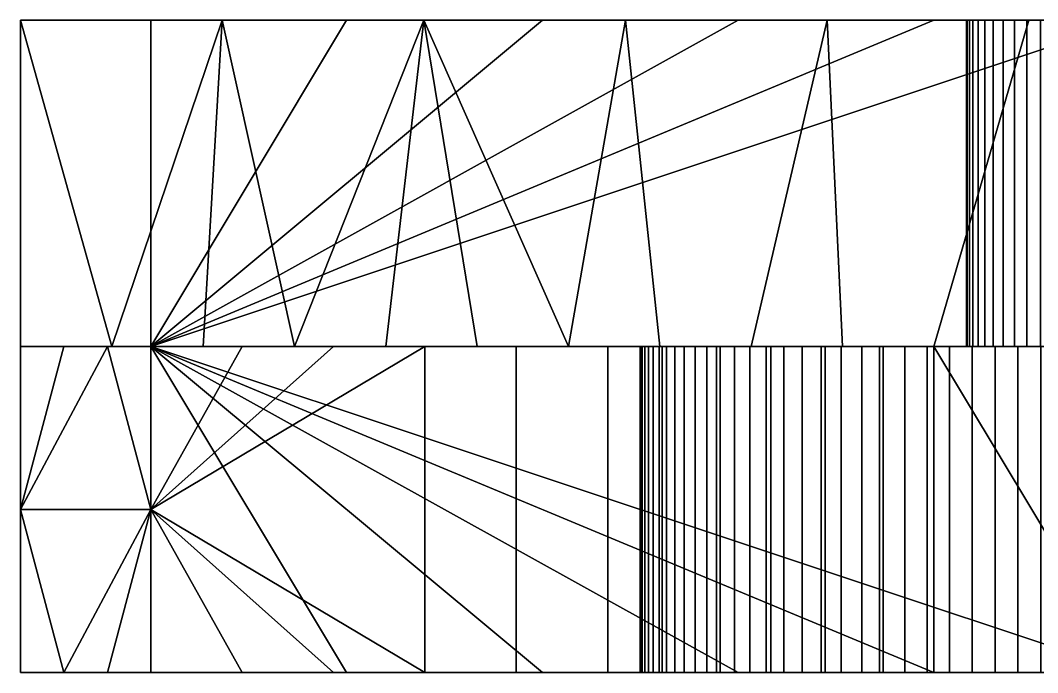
# Model space of a CAD drawing. Header units: millimetres. Extents: x -1242 to -1140, y -679 to -558.
# Drawn here: x -1174.39 to -1158.8, y -647.79 to -637.79 of the extents above; entities that cross this region are included whole.
import ezdxf

# ---------------------------------------------------------------- set-up
doc = ezdxf.new("R2010")
doc.units = ezdxf.units.MM
doc.header["$MEASUREMENT"] = 0
doc.layers.add('Print', color=40, linetype='Continuous', true_color=0xffbf00)

msp = doc.modelspace()

# ---------------------------------------------------------------- meshes
at = {"layer": 'Print'}
mesh = msp.add_polyface(dxfattribs=at)
corners = [(-1174.387, -647.789, 11), (-1174.387, -637.789, 11), (-1174.387, -642.789, 2), (-1174.387, -645.289, 33), (-1174.387, -642.789, 29.1), (-1174.387, -642.789, 27.8), (-1174.387, -642.789, 30.4), (-1174.387, -642.789, 33), (-1174.387, -642.789, 31.7), (-1174.387, -642.789, 26.5), (-1169.137, -642.789, 23.75), (-1167.387, -642.789, 23.75), (-1167.387, -642.789, 21.875), (-1169.137, -642.789, 21.875), (-1169.137, -642.789, 25.625), (-1167.387, -642.789, 25.625), (-1169.137, -642.789, 27.5), (-1167.387, -642.789, 27.5), (-1169.137, -642.789, 29.375), (-1167.387, -642.789, 29.375), (-1169.137, -642.789, 31.25), (-1167.387, -642.789, 31.25), (-1169.137, -642.789, 33.125), (-1167.387, -642.789, 33.125), (-1170.887, -642.789, 23.75), (-1170.887, -642.789, 21.875), (-1170.887, -642.789, 25.625), (-1170.887, -642.789, 27.5), (-1170.887, -642.789, 29.375), (-1170.887, -642.789, 31.25), (-1170.887, -642.789, 33.125), (-1172.637, -642.789, 23.75), (-1172.637, -642.789, 21.875), (-1172.637, -642.789, 25.625), (-1172.637, -642.789, 27.5), (-1172.637, -642.789, 29.375), (-1172.637, -642.789, 31.25), (-1172.637, -642.789, 33.125), (-1168.787, -642.789, 20), (-1170.187, -642.789, 20), (-1171.587, -642.789, 20), (-1172.987, -642.789, 20), (-1174.387, -642.789, 23.9), (-1174.387, -642.789, 25.2), (-1174.387, -642.789, 22.6), (-1174.387, -642.789, 21.3), (-1174.387, -642.789, 20), (-1174.387, -642.789, 26.5), (-1174.387, -642.789, 27.8), (-1172.387, -645.289, 35), (-1170.987, -642.789, 35), (-1172.387, -642.789, 35), (-1169.587, -642.789, 35), (-1168.187, -642.789, 35), (-1173.721, -642.789, 33.667), (-1174.387, -642.789, 33), (-1174.387, -645.289, 33), (-1173.054, -642.789, 34.333), (-1172.387, -645.289, 35), (-1172.387, -642.789, 35)]
mesh.append_faces([[corners[k] for k in face] for face in [(0, 1, 2, 2), (3, 4, 5, 5), (3, 6, 4, 4), (3, 7, 8, 8), (6, 3, 8, 8), (5, 9, 3, 3), (10, 11, 12, 13), (14, 15, 11, 10), (16, 17, 15, 14), (18, 19, 17, 16), (20, 21, 19, 18), (22, 23, 21, 20), (24, 10, 13, 25), (26, 14, 10, 24), (27, 16, 14, 26), (28, 18, 16, 27), (29, 20, 18, 28), (30, 22, 20, 29), (31, 24, 25, 32), (33, 26, 24, 31), (34, 27, 26, 33), (35, 28, 27, 34), (36, 29, 28, 35), (37, 30, 29, 36), (38, 39, 25, 13), (40, 25, 39, 39), (32, 25, 40, 41), (33, 31, 42, 43), (31, 32, 44, 42), (45, 41, 46, 46), (45, 44, 32, 32), (33, 43, 47, 47), (34, 33, 47, 48), (49, 50, 51, 51), (49, 52, 50, 50), (53, 52, 49, 49), (54, 55, 56, 56), (56, 57, 54, 54), (57, 58, 59, 59), (58, 57, 56, 56)]])
mesh = msp.add_polyface(dxfattribs=at)
corners = [(-1172.387, -642.789, 0), (-1169.387, -637.789, 0), (-1166.387, -637.789, 0), (-1172.387, -637.789, 0), (-1163.387, -637.789, 0), (-1170.137, -637.789, 2.5), (-1169.387, -637.789, 0), (-1172.387, -637.789, 0), (-1174.387, -637.789, 2), (-1170.137, -637.789, 5), (-1174.387, -637.789, 5), (-1170.137, -637.789, 7.5), (-1174.387, -637.789, 8), (-1174.387, -637.789, 11), (-1170.137, -637.789, 10), (-1170.137, -637.789, 12.5), (-1174.387, -637.789, 14), (-1174.387, -637.789, 17), (-1170.137, -637.789, 17.5), (-1170.137, -637.789, 15), (-1171.296, -637.789, 20), (-1168.205, -637.789, 20), (-1174.387, -637.789, 20), (-1174.387, -642.789, 2), (-1174.387, -637.789, 5), (-1174.387, -637.789, 2), (-1174.387, -637.789, 11), (-1174.387, -637.789, 8), (-1174.387, -642.789, 20), (-1174.387, -637.789, 17), (-1174.387, -637.789, 14), (-1174.387, -637.789, 20), (-1174.387, -647.789, 11), (-1174.387, -637.789, 2), (-1172.387, -637.789, 0), (-1172.387, -642.789, 0), (-1174.387, -642.789, 2), (-1172.637, -642.789, 21.875), (-1172.987, -642.789, 20), (-1174.387, -642.789, 21.3), (-1169.137, -642.789, 33.125), (-1170.887, -642.789, 33.125), (-1170.987, -642.789, 35), (-1169.587, -642.789, 35), (-1172.637, -642.789, 31.25), (-1172.637, -642.789, 29.375), (-1174.387, -642.789, 29.1), (-1174.387, -642.789, 30.4), (-1172.637, -642.789, 33.125), (-1172.387, -642.789, 35), (-1168.187, -642.789, 35), (-1174.387, -642.789, 31.7), (-1174.387, -642.789, 33), (-1173.054, -642.789, 34.333), (-1173.721, -642.789, 33.667), (-1174.387, -642.789, 27.8), (-1172.637, -642.789, 27.5), (-1174.387, -637.789, 20), (-1174.387, -642.789, 20), (-1172.987, -642.789, 20), (-1171.296, -637.789, 20), (-1171.587, -642.789, 20), (-1170.187, -642.789, 20), (-1168.205, -637.789, 20), (-1168.787, -642.789, 20)]
mesh.append_faces([[corners[k] for k in face] for face in [(0, 1, 2, 2), (0, 3, 1, 1), (2, 4, 0, 0), (5, 6, 7, 7), (8, 5, 7, 7), (9, 5, 8, 10), (11, 9, 10, 12), (12, 13, 14, 11), (15, 14, 13, 13), (16, 17, 18, 19), (16, 19, 15, 15), (13, 16, 15, 15), (17, 20, 18, 18), (20, 21, 18, 18), (22, 20, 17, 17), (23, 24, 25, 25), (23, 26, 27, 27), (27, 24, 23, 23), (28, 29, 30, 30), (29, 28, 31, 31), (30, 26, 28, 28), (32, 28, 26, 26), (33, 34, 35, 36), (37, 38, 39, 39), (40, 41, 42, 43), (44, 45, 46, 47), (41, 48, 49, 42), (40, 43, 50, 50), (48, 44, 51, 52), (47, 51, 44, 44), (49, 48, 53, 53), (54, 53, 48, 48), (48, 52, 54, 54), (55, 46, 45, 56), (57, 58, 59, 59), (60, 61, 62, 62), (60, 59, 61, 61), (63, 62, 64, 64), (60, 57, 59, 59), (60, 62, 63, 63)]])
mesh = msp.add_polyface(dxfattribs=at)
corners = [(-1172.387, -642.789, 0), (-1163.387, -637.789, 0), (-1160.387, -637.789, 0), (-1165.887, -637.789, 5), (-1165.887, -637.789, 2.5), (-1170.137, -637.789, 2.5), (-1170.137, -637.789, 5), (-1161.637, -637.789, 5), (-1161.637, -637.789, 2.5), (-1165.887, -637.789, 7.5), (-1170.137, -637.789, 7.5), (-1161.637, -637.789, 7.5), (-1165.887, -637.789, 10), (-1170.137, -637.789, 10), (-1161.637, -637.789, 10), (-1165.887, -637.789, 12.5), (-1170.137, -637.789, 12.5), (-1161.637, -637.789, 12.5), (-1165.887, -637.789, 15), (-1170.137, -637.789, 15), (-1161.637, -637.789, 15), (-1165.887, -637.789, 17.5), (-1170.137, -637.789, 17.5), (-1161.637, -637.789, 17.5), (-1166.387, -637.789, 0), (-1169.387, -637.789, 0), (-1163.387, -637.789, 0), (-1168.205, -637.789, 20), (-1165.114, -637.789, 20), (-1165.637, -642.789, 27.5), (-1163.887, -642.789, 27.5), (-1163.887, -642.789, 25.625), (-1165.637, -642.789, 25.625), (-1165.637, -642.789, 29.375), (-1163.887, -642.789, 29.375), (-1165.637, -642.789, 31.25), (-1163.887, -642.789, 31.25), (-1165.637, -642.789, 33.125), (-1167.387, -642.789, 23.75), (-1165.637, -642.789, 23.75), (-1165.637, -642.789, 21.875), (-1167.387, -642.789, 21.875), (-1167.387, -642.789, 25.625), (-1167.387, -642.789, 27.5), (-1167.387, -642.789, 29.375), (-1167.387, -642.789, 31.25), (-1167.387, -642.789, 33.125), (-1163.887, -642.789, 21.875), (-1163.187, -642.789, 20), (-1164.587, -642.789, 20), (-1165.987, -642.789, 20), (-1167.387, -642.789, 20), (-1168.787, -642.789, 20), (-1169.137, -642.789, 21.875), (-1166.787, -642.789, 35), (-1165.387, -642.789, 35), (-1163.721, -642.789, 33.333), (-1164.554, -642.789, 34.167), (-1168.187, -642.789, 35), (-1169.137, -642.789, 33.125), (-1168.205, -637.789, 20), (-1167.387, -642.789, 20), (-1165.987, -642.789, 20), (-1165.114, -637.789, 20), (-1164.587, -642.789, 20), (-1168.787, -642.789, 20)]
mesh.append_faces([[corners[k] for k in face] for face in [(0, 1, 2, 2), (3, 4, 5, 6), (7, 8, 4, 3), (9, 3, 6, 10), (11, 7, 3, 9), (12, 9, 10, 13), (14, 11, 9, 12), (15, 12, 13, 16), (17, 14, 12, 15), (18, 15, 16, 19), (20, 17, 15, 18), (21, 18, 19, 22), (23, 20, 18, 21), (24, 25, 5, 4), (4, 8, 26, 24), (21, 22, 27, 28), (29, 30, 31, 32), (33, 34, 30, 29), (35, 36, 34, 33), (36, 35, 37, 37), (38, 39, 40, 41), (42, 32, 39, 38), (43, 29, 32, 42), (44, 33, 29, 43), (45, 35, 33, 44), (46, 37, 35, 45), (47, 48, 49, 49), (50, 51, 41, 40), (49, 50, 40, 47), (51, 52, 53, 41), (37, 46, 54, 55), (37, 56, 36, 36), (57, 56, 37, 37), (37, 55, 57, 57), (54, 46, 58, 58), (59, 58, 46, 46), (60, 61, 62, 62), (63, 62, 64, 64), (60, 65, 61, 61), (63, 60, 62, 62)]])
mesh = msp.add_polyface(dxfattribs=at)
corners = [(-1172.387, -642.789, 0), (-1160.387, -637.789, 0), (-1157.387, -637.789, 0), (-1163.387, -637.789, 0), (-1161.637, -637.789, 2.5), (-1160.387, -637.789, 0), (-1159.79, -637.789, 9.312), (-1159.711, -637.789, 9.08), (-1161.637, -637.789, 10), (-1161.637, -637.789, 7.5), (-1159.608, -637.789, 8.852), (-1159.479, -637.789, 8.632), (-1159.845, -637.789, 9.545), (-1159.877, -637.789, 9.775), (-1158.535, -637.789, 7.779), (-1158.307, -637.789, 7.676), (-1159.328, -637.789, 8.424), (-1158.963, -637.789, 8.059), (-1158.755, -637.789, 7.908), (-1159.155, -637.789, 8.232), (-1159.887, -637.789, 10), (-1159.877, -637.789, 10.225), (-1159.79, -637.789, 10.688), (-1159.845, -637.789, 10.455), (-1161.637, -637.789, 12.5), (-1159.608, -637.789, 11.148), (-1159.711, -637.789, 10.92), (-1159.479, -637.789, 11.368), (-1159.328, -637.789, 11.576), (-1161.637, -637.789, 15), (-1158.307, -637.789, 12.324), (-1161.637, -637.789, 17.5), (-1165.887, -637.789, 17.5), (-1165.114, -637.789, 20), (-1162.023, -637.789, 20), (-1158.932, -637.789, 20), (-1160.387, -642.789, 22.5), (-1160.387, -642.789, 21.25), (-1162.137, -642.789, 21.875), (-1160.387, -642.789, 23.75), (-1162.137, -642.789, 23.75), (-1162.137, -642.789, 25.625), (-1160.387, -642.789, 25), (-1160.387, -642.789, 26.25), (-1160.387, -642.789, 27.5), (-1162.137, -642.789, 27.5), (-1162.137, -642.789, 29.375), (-1160.387, -642.789, 28.75), (-1161.221, -642.789, 30.833), (-1160.387, -642.789, 30), (-1163.887, -642.789, 31.25), (-1162.054, -642.789, 31.667), (-1163.721, -642.789, 33.333), (-1162.887, -642.789, 32.5), (-1162.023, -637.789, 20), (-1163.187, -642.789, 20), (-1161.787, -642.789, 20), (-1158.932, -637.789, 20), (-1160.387, -642.789, 20), (-1165.114, -637.789, 20), (-1164.587, -642.789, 20)]
mesh.append_faces([[corners[k] for k in face] for face in [(0, 1, 2, 2), (3, 4, 5, 5), (6, 7, 8, 8), (9, 7, 10, 10), (10, 11, 9, 9), (6, 8, 12, 12), (8, 13, 12, 12), (9, 8, 7, 7), (14, 15, 9, 9), (11, 16, 9, 9), (17, 18, 9, 9), (19, 17, 9, 9), (16, 19, 9, 9), (8, 20, 13, 13), (8, 21, 20, 20), (8, 22, 23, 23), (23, 21, 8, 8), (24, 25, 26, 26), (22, 8, 26, 26), (25, 24, 27, 27), (28, 27, 24, 24), (24, 29, 30, 30), (31, 32, 33, 34), (35, 31, 34, 34), (24, 26, 8, 8), (36, 37, 38, 38), (39, 36, 38, 40), (40, 41, 42, 39), (43, 42, 41, 41), (44, 43, 41, 45), (45, 46, 47, 44), (46, 48, 49, 49), (50, 51, 46, 46), (48, 46, 51, 51), (46, 49, 47, 47), (50, 52, 53, 53), (51, 50, 53, 53), (54, 55, 56, 56), (57, 54, 56, 58), (54, 59, 60, 55)]])
mesh = msp.add_polyface(dxfattribs=at)
corners = [(-1142.387, -642.789, 0), (-1172.387, -642.789, 0), (-1157.387, -637.789, 0), (-1160.601, -642.789, 8.929), (-1159.328, -642.789, 8.424), (-1159.479, -642.789, 8.632), (-1160.601, -642.789, 6.786), (-1159.155, -642.789, 8.232), (-1158.963, -642.789, 8.059), (-1158.755, -642.789, 7.908), (-1158.458, -642.789, 6.786), (-1158.535, -642.789, 7.779), (-1159.328, -642.789, 11.576), (-1159.155, -642.789, 11.768), (-1160.601, -642.789, 13.214), (-1158.458, -642.789, 13.214), (-1158.963, -642.789, 11.941), (-1158.755, -642.789, 12.092), (-1158.535, -642.789, 12.221), (-1158.307, -642.789, 12.324), (-1158.075, -642.789, 12.403), (-1157.842, -642.789, 12.458), (-1158.458, -642.789, 15.357), (-1159.451, -642.789, 17.21), (-1159.8, -642.789, 17.101), (-1159.101, -642.789, 17.302), (-1158.752, -642.789, 17.375), (-1160.601, -642.789, 15.357), (-1157.612, -642.789, 12.49), (-1157.387, -642.789, 12.5), (-1156.316, -642.789, 15.357), (-1157.387, -642.789, 17.5), (-1158.061, -642.789, 17.47), (-1158.405, -642.789, 17.431), (-1157.722, -642.789, 17.493), (-1156.316, -642.789, 13.214), (-1157.722, -642.789, 2.507), (-1157.387, -642.789, 2.5), (-1158.458, -642.789, 4.643), (-1156.316, -642.789, 4.643), (-1157.612, -637.789, 12.49), (-1157.387, -637.789, 12.5), (-1157.387, -642.789, 12.5), (-1157.612, -642.789, 12.49), (-1157.842, -637.789, 12.458), (-1157.842, -642.789, 12.458), (-1158.075, -642.789, 12.403), (-1158.075, -637.789, 12.403), (-1158.307, -637.789, 12.324), (-1158.307, -642.789, 12.324), (-1158.535, -642.789, 12.221), (-1158.535, -637.789, 12.221), (-1158.755, -637.789, 12.092), (-1158.755, -642.789, 12.092), (-1158.963, -642.789, 11.941), (-1158.963, -637.789, 11.941), (-1159.155, -637.789, 11.768), (-1159.155, -642.789, 11.768), (-1159.328, -642.789, 11.576), (-1159.328, -637.789, 11.576), (-1159.479, -637.789, 11.368), (-1159.479, -642.789, 11.368), (-1159.608, -642.789, 11.148), (-1159.608, -637.789, 11.148), (-1159.711, -637.789, 10.92), (-1159.711, -642.789, 10.92), (-1159.79, -642.789, 10.688), (-1159.79, -637.789, 10.688), (-1159.845, -637.789, 10.455), (-1159.845, -642.789, 10.455), (-1159.877, -642.789, 10.225), (-1159.877, -637.789, 10.225)]
mesh.append_faces([[corners[k] for k in face] for face in [(0, 1, 2, 2), (3, 4, 5, 5), (4, 6, 7, 7), (7, 6, 8, 8), (9, 10, 11, 11), (12, 13, 14, 14), (15, 16, 17, 17), (14, 16, 15, 15), (15, 18, 19, 19), (15, 20, 21, 21), (15, 19, 20, 20), (15, 17, 18, 18), (16, 14, 13, 13), (22, 23, 24, 24), (23, 22, 25, 25), (25, 22, 26, 26), (27, 22, 24, 24), (28, 29, 15, 15), (30, 31, 22, 22), (32, 33, 22, 22), (22, 34, 32, 32), (22, 31, 34, 34), (29, 35, 15, 15), (26, 22, 33, 33), (28, 15, 21, 21), (36, 37, 38, 38), (37, 39, 38, 38), (40, 41, 42, 43), (44, 45, 46, 47), (40, 43, 45, 44), (48, 49, 50, 51), (52, 53, 54, 55), (51, 50, 53, 52), (47, 46, 49, 48), (56, 57, 58, 59), (60, 61, 62, 63), (59, 58, 61, 60), (64, 65, 66, 67), (68, 69, 70, 71), (67, 66, 69, 68)]])
mesh = msp.add_polyface(dxfattribs=at)
corners = [(-1157.387, -637.789, 5), (-1157.387, -637.789, 2.5), (-1161.637, -637.789, 2.5), (-1161.637, -637.789, 5), (-1157.387, -637.789, 17.5), (-1157.387, -637.789, 15), (-1161.637, -637.789, 15), (-1161.637, -637.789, 17.5), (-1161.637, -637.789, 7.5), (-1157.387, -637.789, 7.5), (-1157.612, -637.789, 7.51), (-1157.387, -637.789, 0), (-1160.387, -637.789, 0), (-1157.842, -637.789, 7.542), (-1158.307, -637.789, 7.676), (-1158.075, -637.789, 7.597), (-1158.535, -637.789, 7.779), (-1158.755, -637.789, 7.908), (-1159.328, -637.789, 11.576), (-1161.637, -637.789, 12.5), (-1159.155, -637.789, 11.768), (-1158.963, -637.789, 11.941), (-1158.755, -637.789, 12.092), (-1158.535, -637.789, 12.221), (-1158.307, -637.789, 12.324), (-1158.075, -637.789, 12.403), (-1157.842, -637.789, 12.458), (-1157.612, -637.789, 12.49), (-1157.387, -637.789, 12.5), (-1158.932, -637.789, 20), (-1155.842, -637.789, 20), (-1159.608, -637.789, 11.148), (-1159.608, -642.789, 11.148), (-1159.711, -642.789, 10.92), (-1159.711, -637.789, 10.92), (-1158.963, -637.789, 11.941), (-1158.963, -642.789, 11.941), (-1159.155, -642.789, 11.768), (-1159.155, -637.789, 11.768), (-1159.887, -637.789, 10), (-1159.877, -637.789, 10.225), (-1159.877, -642.789, 10.225), (-1159.887, -642.789, 10), (-1159.877, -637.789, 9.775), (-1159.877, -642.789, 9.775), (-1159.845, -642.789, 9.545), (-1159.845, -637.789, 9.545), (-1159.711, -637.789, 9.08), (-1159.79, -637.789, 9.312), (-1159.79, -642.789, 9.312), (-1159.711, -642.789, 9.08), (-1159.608, -637.789, 8.852), (-1159.608, -642.789, 8.852), (-1159.479, -642.789, 8.632), (-1159.479, -637.789, 8.632), (-1159.328, -637.789, 8.424), (-1159.328, -642.789, 8.424), (-1159.155, -642.789, 8.232), (-1159.155, -637.789, 8.232), (-1158.963, -637.789, 8.059), (-1158.963, -642.789, 8.059), (-1158.755, -642.789, 7.908), (-1158.755, -637.789, 7.908), (-1158.535, -637.789, 7.779), (-1158.535, -642.789, 7.779), (-1158.307, -642.789, 7.676), (-1158.307, -637.789, 7.676), (-1158.075, -637.789, 7.597), (-1158.075, -642.789, 7.597), (-1157.842, -642.789, 7.542), (-1157.842, -637.789, 7.542), (-1157.612, -637.789, 7.51), (-1157.612, -642.789, 7.51), (-1157.387, -642.789, 7.5), (-1157.387, -637.789, 7.5)]
mesh.append_faces([[corners[k] for k in face] for face in [(0, 1, 2, 3), (4, 5, 6, 7), (8, 9, 0, 3), (8, 10, 9, 9), (2, 1, 11, 12), (13, 10, 8, 8), (14, 15, 8, 8), (8, 15, 13, 13), (16, 8, 17, 17), (18, 19, 20, 20), (21, 19, 22, 22), (19, 21, 20, 20), (23, 19, 24, 24), (25, 5, 26, 26), (26, 5, 27, 27), (6, 25, 24, 24), (19, 23, 22, 22), (6, 5, 25, 25), (5, 28, 27, 27), (29, 4, 7, 7), (30, 4, 29, 29), (31, 32, 33, 34), (35, 36, 37, 38), (39, 40, 41, 42), (43, 44, 45, 46), (47, 48, 49, 50), (46, 45, 49, 48), (51, 52, 53, 54), (55, 56, 57, 58), (54, 53, 56, 55), (47, 50, 52, 51), (59, 60, 61, 62), (63, 64, 65, 66), (63, 62, 61, 64), (67, 68, 69, 70), (71, 72, 73, 74), (70, 69, 72, 71), (66, 65, 68, 67), (58, 57, 60, 59), (43, 39, 42, 44)]])
mesh = msp.add_polyface(dxfattribs=at)
corners = [(-1153.137, -637.789, 5), (-1153.137, -637.789, 2.5), (-1157.387, -637.789, 2.5), (-1157.387, -637.789, 5), (-1153.137, -637.789, 17.5), (-1153.137, -637.789, 15), (-1157.387, -637.789, 15), (-1157.387, -637.789, 17.5), (-1154.387, -637.789, 0), (-1157.387, -637.789, 0), (-1157.387, -637.789, 7.5), (-1153.137, -637.789, 7.5), (-1157.162, -637.789, 7.51), (-1156.932, -637.789, 7.542), (-1156.699, -637.789, 7.597), (-1156.467, -637.789, 7.676), (-1156.239, -637.789, 7.779), (-1155.446, -637.789, 8.424), (-1155.294, -637.789, 8.632), (-1157.162, -637.789, 12.49), (-1157.387, -637.789, 12.5), (-1155.811, -637.789, 11.941), (-1153.137, -637.789, 12.5), (-1155.62, -637.789, 11.768), (-1155.446, -637.789, 11.576), (-1155.294, -637.789, 11.368), (-1156.699, -637.789, 12.403), (-1156.467, -637.789, 12.324), (-1156.239, -637.789, 12.221), (-1156.019, -637.789, 12.092), (-1156.932, -637.789, 12.458), (-1155.842, -637.789, 20), (-1157.162, -637.789, 12.49), (-1157.162, -642.789, 12.49), (-1157.387, -642.789, 12.5), (-1157.387, -637.789, 12.5), (-1157.162, -637.789, 7.51), (-1157.162, -642.789, 7.51), (-1156.932, -642.789, 7.542), (-1156.932, -637.789, 7.542), (-1156.699, -637.789, 7.597), (-1156.699, -642.789, 7.597), (-1156.467, -642.789, 7.676), (-1156.467, -637.789, 7.676), (-1156.239, -637.789, 7.779), (-1156.239, -642.789, 7.779), (-1156.019, -642.789, 7.908), (-1156.019, -637.789, 7.908), (-1155.811, -637.789, 8.059), (-1155.811, -642.789, 8.059), (-1155.62, -642.789, 8.232), (-1155.62, -637.789, 8.232), (-1155.446, -637.789, 8.424), (-1155.446, -642.789, 8.424), (-1155.294, -642.789, 8.632), (-1155.294, -637.789, 8.632), (-1155.166, -637.789, 8.852), (-1155.166, -642.789, 8.852), (-1155.062, -642.789, 9.08), (-1155.062, -637.789, 9.08), (-1154.929, -637.789, 9.545), (-1154.984, -637.789, 9.312), (-1154.984, -642.789, 9.312), (-1154.929, -642.789, 9.545), (-1154.897, -637.789, 9.775), (-1154.897, -642.789, 9.775), (-1154.887, -642.789, 10), (-1154.887, -637.789, 10), (-1157.387, -637.789, 7.5), (-1157.387, -642.789, 7.5), (-1160.387, -642.789, 20), (-1154.387, -642.789, 20), (-1155.842, -637.789, 20), (-1158.932, -637.789, 20)]
mesh.append_faces([[corners[k] for k in face] for face in [(0, 1, 2, 3), (4, 5, 6, 7), (8, 9, 2, 1), (10, 11, 0, 3), (10, 12, 11, 11), (11, 12, 13, 13), (14, 15, 11, 11), (15, 16, 11, 11), (11, 17, 18, 18), (11, 13, 14, 14), (19, 20, 6, 6), (21, 22, 23, 23), (24, 22, 25, 25), (22, 24, 23, 23), (26, 5, 27, 27), (28, 22, 29, 29), (22, 28, 27, 27), (26, 30, 6, 6), (5, 26, 6, 6), (5, 22, 27, 27), (7, 31, 4, 4), (30, 19, 6, 6), (32, 33, 34, 35), (36, 37, 38, 39), (40, 41, 42, 43), (39, 38, 41, 40), (44, 45, 46, 47), (48, 49, 50, 51), (47, 46, 49, 48), (43, 42, 45, 44), (52, 53, 54, 55), (56, 57, 58, 59), (55, 54, 57, 56), (60, 61, 62, 63), (64, 65, 66, 67), (60, 63, 65, 64), (59, 58, 62, 61), (51, 50, 53, 52), (68, 69, 37, 36), (70, 71, 72, 73)]])
mesh = msp.add_polyface(dxfattribs=at)
corners = [(-1174.387, -647.789, 11), (-1170.137, -647.789, 12.5), (-1174.387, -647.789, 14), (-1172.987, -647.789, 20), (-1174.387, -647.789, 20), (-1174.387, -647.789, 17), (-1170.137, -647.789, 17.5), (-1174.387, -647.789, 5), (-1174.387, -642.789, 2), (-1174.387, -647.789, 2), (-1174.387, -647.789, 8), (-1174.387, -647.789, 11), (-1174.387, -642.789, 20), (-1174.387, -647.789, 14), (-1174.387, -647.789, 17), (-1174.387, -647.789, 20), (-1172.387, -647.789, 0), (-1174.387, -647.789, 2), (-1174.387, -642.789, 2), (-1172.387, -642.789, 0), (-1174.387, -642.789, 21.3), (-1174.387, -642.789, 20), (-1174.387, -647.789, 20), (-1174.387, -647.789, 21.3), (-1174.387, -642.789, 22.6), (-1174.387, -647.789, 22.6), (-1174.387, -647.789, 23.9), (-1174.387, -642.789, 23.9), (-1174.387, -647.789, 25.2), (-1174.387, -642.789, 25.2), (-1174.387, -642.789, 26.5), (-1174.387, -647.789, 26.5), (-1174.387, -645.289, 33), (-1174.387, -647.789, 27.8), (-1174.387, -647.789, 29.1), (-1174.387, -647.789, 30.4), (-1174.387, -647.789, 31.7), (-1174.387, -647.789, 33), (-1172.637, -647.789, 25.625), (-1174.387, -647.789, 25.2), (-1174.387, -647.789, 23.9), (-1172.637, -647.789, 23.75), (-1174.387, -647.789, 22.6), (-1172.637, -647.789, 21.875), (-1174.387, -647.789, 21.3), (-1174.387, -647.789, 20), (-1172.987, -647.789, 20), (-1174.387, -647.789, 26.5), (-1172.637, -647.789, 27.5), (-1174.387, -647.789, 27.8), (-1172.637, -647.789, 31.25), (-1174.387, -647.789, 30.4), (-1174.387, -647.789, 29.1), (-1172.637, -647.789, 29.375), (-1172.637, -647.789, 33.125), (-1174.387, -647.789, 33), (-1174.387, -647.789, 31.7), (-1172.387, -647.789, 35), (-1173.054, -647.789, 34.333), (-1173.721, -647.789, 33.667), (-1174.387, -645.289, 33), (-1173.721, -647.789, 33.667), (-1172.387, -645.289, 35), (-1172.387, -647.789, 35), (-1173.054, -647.789, 34.333), (-1174.387, -647.789, 33)]
mesh.append_faces([[corners[k] for k in face] for face in [(0, 1, 2, 2), (3, 4, 5, 5), (6, 3, 5, 5), (7, 8, 9, 9), (8, 7, 10, 10), (11, 8, 10, 10), (12, 11, 13, 13), (12, 14, 15, 15), (12, 13, 14, 14), (16, 17, 18, 19), (20, 21, 22, 23), (24, 25, 26, 27), (27, 26, 28, 29), (20, 23, 25, 24), (30, 29, 28, 31), (30, 31, 32, 32), (32, 31, 33, 33), (32, 33, 34, 34), (32, 35, 36, 36), (32, 36, 37, 37), (35, 32, 34, 34), (38, 39, 40, 41), (41, 40, 42, 43), (44, 45, 46, 46), (44, 43, 42, 42), (38, 47, 39, 39), (48, 49, 47, 38), (43, 44, 46, 46), (50, 51, 52, 53), (54, 55, 56, 50), (51, 50, 56, 56), (57, 58, 54, 54), (59, 54, 58, 58), (54, 59, 55, 55), (49, 48, 53, 52), (60, 61, 62, 62), (63, 62, 64, 64), (61, 64, 62, 62), (65, 61, 60, 60)]])
mesh = msp.add_polyface(dxfattribs=at)
corners = [(-1172.387, -642.789, 0), (-1169.387, -647.789, 0), (-1172.387, -647.789, 0), (-1166.387, -647.789, 0), (-1170.137, -647.789, 2.5), (-1174.387, -647.789, 2), (-1172.387, -647.789, 0), (-1169.387, -647.789, 0), (-1170.137, -647.789, 5), (-1174.387, -647.789, 5), (-1170.137, -647.789, 7.5), (-1174.387, -647.789, 8), (-1174.387, -647.789, 11), (-1170.137, -647.789, 15), (-1174.387, -647.789, 14), (-1170.137, -647.789, 12.5), (-1170.137, -647.789, 17.5), (-1174.387, -647.789, 17), (-1172.987, -647.789, 20), (-1171.587, -647.789, 20), (-1170.187, -647.789, 20), (-1168.787, -647.789, 20), (-1169.137, -647.789, 23.75), (-1169.137, -647.789, 21.875), (-1167.387, -647.789, 21.875), (-1167.387, -647.789, 23.75), (-1169.137, -647.789, 25.625), (-1167.387, -647.789, 25.625), (-1169.137, -647.789, 27.5), (-1167.387, -647.789, 27.5), (-1169.137, -647.789, 29.375), (-1167.387, -647.789, 29.375), (-1169.137, -647.789, 31.25), (-1167.387, -647.789, 31.25), (-1170.887, -647.789, 23.75), (-1170.887, -647.789, 21.875), (-1170.887, -647.789, 25.625), (-1170.887, -647.789, 27.5), (-1170.887, -647.789, 29.375), (-1170.887, -647.789, 31.25), (-1170.887, -647.789, 33.125), (-1169.137, -647.789, 33.125), (-1172.637, -647.789, 23.75), (-1172.637, -647.789, 21.875), (-1172.637, -647.789, 25.625), (-1172.637, -647.789, 27.5), (-1172.637, -647.789, 29.375), (-1172.637, -647.789, 31.25), (-1172.637, -647.789, 33.125), (-1168.787, -647.789, 20), (-1170.187, -647.789, 20), (-1171.587, -647.789, 20), (-1172.987, -647.789, 20), (-1169.587, -647.789, 35), (-1170.987, -647.789, 35), (-1172.387, -647.789, 35), (-1168.187, -647.789, 35), (-1172.387, -647.789, 35), (-1170.987, -647.789, 35), (-1172.387, -645.289, 35), (-1169.587, -647.789, 35), (-1168.187, -647.789, 35), (-1168.187, -642.789, 35)]
mesh.append_faces([[corners[k] for k in face] for face in [(0, 1, 2, 2), (3, 1, 0, 0), (4, 5, 6, 6), (7, 4, 6, 6), (5, 4, 8, 9), (10, 11, 9, 8), (12, 11, 10, 10), (13, 14, 15, 15), (14, 13, 16, 17), (18, 16, 19, 19), (19, 16, 20, 20), (16, 21, 20, 20), (10, 15, 12, 12), (22, 23, 24, 25), (26, 22, 25, 27), (28, 26, 27, 29), (30, 28, 29, 31), (32, 30, 31, 33), (34, 35, 23, 22), (36, 34, 22, 26), (37, 36, 26, 28), (38, 37, 28, 30), (39, 38, 30, 32), (40, 39, 32, 41), (42, 43, 35, 34), (44, 42, 34, 36), (45, 44, 36, 37), (46, 45, 37, 38), (47, 46, 38, 39), (48, 47, 39, 40), (49, 23, 35, 50), (51, 50, 35, 35), (43, 52, 51, 35), (41, 53, 54, 40), (40, 54, 55, 48), (41, 56, 53, 53), (57, 58, 59, 59), (59, 58, 60, 60), (61, 59, 60, 60), (62, 59, 61, 61)]])
mesh = msp.add_polyface(dxfattribs=at)
corners = [(-1172.387, -642.789, 0), (-1163.387, -647.789, 0), (-1166.387, -647.789, 0), (-1165.887, -647.789, 5), (-1170.137, -647.789, 5), (-1170.137, -647.789, 2.5), (-1165.887, -647.789, 2.5), (-1165.887, -647.789, 7.5), (-1170.137, -647.789, 7.5), (-1165.887, -647.789, 15), (-1170.137, -647.789, 15), (-1170.137, -647.789, 12.5), (-1165.887, -647.789, 12.5), (-1165.887, -647.789, 17.5), (-1170.137, -647.789, 17.5), (-1166.387, -647.789, 0), (-1169.387, -647.789, 0), (-1163.387, -647.789, 0), (-1164.887, -647.789, 10), (-1164.88, -647.789, 9.666), (-1164.857, -647.789, 9.326), (-1164.818, -647.789, 8.982), (-1164.88, -647.789, 10.334), (-1164.762, -647.789, 8.635), (-1164.689, -647.789, 8.286), (-1164.762, -647.789, 11.365), (-1164.818, -647.789, 11.018), (-1164.689, -647.789, 11.714), (-1164.598, -647.789, 12.064), (-1164.488, -647.789, 12.413), (-1164.857, -647.789, 10.674), (-1164.36, -647.789, 12.761), (-1167.387, -647.789, 20), (-1168.787, -647.789, 20), (-1164.587, -647.789, 20), (-1165.987, -647.789, 20), (-1163.887, -647.789, 31.25), (-1165.637, -647.789, 33.125), (-1165.637, -647.789, 31.25), (-1167.387, -647.789, 23.75), (-1167.387, -647.789, 21.875), (-1165.637, -647.789, 21.875), (-1165.637, -647.789, 23.75), (-1167.387, -647.789, 25.625), (-1165.637, -647.789, 25.625), (-1167.387, -647.789, 27.5), (-1165.637, -647.789, 27.5), (-1167.387, -647.789, 29.375), (-1165.637, -647.789, 29.375), (-1167.387, -647.789, 31.25), (-1167.387, -647.789, 33.125), (-1169.137, -647.789, 33.125), (-1169.137, -647.789, 31.25), (-1165.987, -647.789, 20), (-1167.387, -647.789, 20), (-1164.587, -647.789, 20), (-1163.887, -647.789, 21.875), (-1169.137, -647.789, 21.875), (-1168.787, -647.789, 20), (-1165.387, -647.789, 35), (-1166.787, -647.789, 35), (-1164.554, -647.789, 34.167), (-1168.187, -647.789, 35)]
mesh.append_faces([[corners[k] for k in face] for face in [(0, 1, 2, 2), (3, 4, 5, 6), (7, 8, 4, 3), (9, 10, 11, 12), (13, 14, 10, 9), (15, 6, 5, 16), (15, 17, 6, 6), (7, 12, 11, 8), (18, 7, 19, 19), (12, 7, 18, 18), (20, 7, 21, 21), (18, 22, 12, 12), (19, 7, 20, 20), (21, 7, 23, 23), (7, 24, 23, 23), (25, 12, 26, 26), (27, 28, 12, 12), (28, 29, 12, 12), (12, 22, 30, 30), (29, 31, 12, 12), (12, 30, 26, 26), (13, 32, 33, 14), (13, 34, 35, 35), (13, 35, 32, 32), (36, 37, 38, 38), (39, 40, 41, 42), (43, 39, 42, 44), (45, 43, 44, 46), (47, 45, 46, 48), (49, 47, 48, 38), (50, 49, 38, 37), (51, 52, 49, 50), (53, 41, 40, 54), (55, 56, 41, 53), (54, 40, 57, 58), (37, 59, 60, 50), (37, 61, 59, 59), (60, 62, 50, 50), (51, 50, 62, 62)]])
mesh = msp.add_polyface(dxfattribs=at)
corners = [(-1172.387, -642.789, 0), (-1160.387, -647.789, 0), (-1163.387, -647.789, 0), (-1162.114, -647.789, 4.177), (-1162.409, -647.789, 4.429), (-1165.887, -647.789, 2.5), (-1165.887, -647.789, 5), (-1161.808, -647.789, 3.941), (-1165.887, -647.789, 7.5), (-1164.049, -647.789, 6.555), (-1163.446, -647.789, 5.579), (-1163.664, -647.789, 5.896), (-1163.866, -647.789, 6.222), (-1162.957, -647.789, 4.978), (-1163.21, -647.789, 5.273), (-1164.598, -647.789, 7.936), (-1164.689, -647.789, 8.286), (-1164.214, -647.789, 6.895), (-1164.36, -647.789, 7.239), (-1164.488, -647.789, 7.587), (-1165.887, -647.789, 12.5), (-1164.762, -647.789, 11.365), (-1164.689, -647.789, 11.714), (-1164.214, -647.789, 13.105), (-1164.36, -647.789, 12.761), (-1165.887, -647.789, 15), (-1164.049, -647.789, 13.445), (-1165.887, -647.789, 17.5), (-1162.409, -647.789, 15.571), (-1163.866, -647.789, 13.778), (-1163.664, -647.789, 14.104), (-1163.446, -647.789, 14.421), (-1163.21, -647.789, 14.727), (-1162.114, -647.789, 15.823), (-1161.808, -647.789, 16.059), (-1162.957, -647.789, 15.022), (-1163.187, -647.789, 20), (-1164.587, -647.789, 20), (-1160.832, -647.789, 16.662), (-1163.866, -642.789, 13.778), (-1163.664, -642.789, 14.104), (-1163.664, -647.789, 14.104), (-1163.866, -647.789, 13.778), (-1164.214, -642.789, 13.105), (-1164.049, -642.789, 13.445), (-1164.049, -647.789, 13.445), (-1164.214, -647.789, 13.105), (-1164.488, -642.789, 12.413), (-1164.36, -642.789, 12.761), (-1164.36, -647.789, 12.761), (-1164.488, -647.789, 12.413), (-1164.689, -642.789, 11.714), (-1164.598, -642.789, 12.064), (-1164.598, -647.789, 12.064), (-1164.689, -647.789, 11.714), (-1165.637, -647.789, 23.75), (-1165.637, -647.789, 21.875), (-1163.887, -647.789, 21.875), (-1163.887, -647.789, 23.75), (-1165.637, -647.789, 25.625), (-1163.887, -647.789, 25.625), (-1165.637, -647.789, 27.5), (-1163.887, -647.789, 27.5), (-1165.637, -647.789, 29.375), (-1163.887, -647.789, 29.375), (-1165.637, -647.789, 31.25), (-1163.887, -647.789, 31.25), (-1165.637, -647.789, 33.125), (-1163.721, -647.789, 33.333), (-1164.554, -647.789, 34.167)]
mesh.append_faces([[corners[k] for k in face] for face in [(0, 1, 2, 2), (3, 4, 5, 5), (5, 4, 6, 6), (7, 3, 5, 5), (8, 6, 9, 9), (6, 10, 11, 11), (6, 11, 12, 12), (6, 13, 14, 14), (6, 14, 10, 10), (8, 15, 16, 16), (8, 9, 17, 17), (8, 18, 19, 19), (18, 8, 17, 17), (8, 19, 15, 15), (9, 6, 12, 12), (20, 21, 22, 22), (23, 20, 24, 24), (25, 20, 26, 26), (27, 25, 28, 28), (20, 23, 26, 26), (25, 26, 29, 29), (25, 30, 31, 31), (25, 31, 32, 32), (30, 25, 29, 29), (33, 34, 27, 27), (35, 25, 32, 32), (27, 36, 37, 37), (38, 36, 27, 27), (39, 40, 41, 42), (43, 44, 45, 46), (44, 39, 42, 45), (47, 48, 49, 50), (51, 52, 53, 54), (55, 56, 57, 58), (59, 55, 58, 60), (61, 59, 60, 62), (63, 61, 62, 64), (65, 63, 64, 66), (67, 66, 68, 68), (69, 67, 68, 68)]])
mesh = msp.add_polyface(dxfattribs=at)
corners = [(-1160.387, -647.789, 0), (-1172.387, -642.789, 0), (-1157.387, -647.789, 0), (-1165.887, -647.789, 2.5), (-1161.165, -647.789, 3.521), (-1161.491, -647.789, 3.723), (-1161.808, -647.789, 3.941), (-1160.492, -647.789, 3.173), (-1160.832, -647.789, 3.338), (-1163.387, -647.789, 0), (-1160.387, -647.789, 0), (-1157.387, -647.789, 2.5), (-1157.722, -647.789, 2.507), (-1159.8, -647.789, 2.899), (-1160.148, -647.789, 3.027), (-1158.752, -647.789, 2.625), (-1159.101, -647.789, 2.698), (-1159.451, -647.789, 2.79), (-1162.69, -647.789, 4.697), (-1165.887, -647.789, 5), (-1162.409, -647.789, 4.429), (-1162.957, -647.789, 4.978), (-1165.887, -647.789, 15), (-1162.957, -647.789, 15.022), (-1162.69, -647.789, 15.303), (-1162.409, -647.789, 15.571), (-1161.491, -647.789, 16.277), (-1161.165, -647.789, 16.479), (-1165.887, -647.789, 17.5), (-1161.808, -647.789, 16.059), (-1162.114, -647.789, 15.823), (-1160.832, -647.789, 16.662), (-1160.492, -647.789, 16.827), (-1163.187, -647.789, 20), (-1161.787, -647.789, 20), (-1161.808, -642.789, 16.059), (-1161.491, -642.789, 16.277), (-1161.491, -647.789, 16.277), (-1161.808, -647.789, 16.059), (-1163.887, -647.789, 23.75), (-1163.887, -647.789, 21.875), (-1162.137, -647.789, 21.875), (-1162.137, -647.789, 23.75), (-1163.887, -647.789, 25.625), (-1162.137, -647.789, 25.625), (-1163.887, -647.789, 27.5), (-1162.137, -647.789, 27.5), (-1163.887, -647.789, 29.375), (-1162.137, -647.789, 29.375), (-1163.887, -647.789, 31.25), (-1160.387, -647.789, 21.25), (-1161.787, -647.789, 20), (-1163.187, -647.789, 20), (-1160.387, -647.789, 23.75), (-1160.387, -647.789, 22.5), (-1160.387, -647.789, 25), (-1164.587, -647.789, 20), (-1160.387, -647.789, 27.5), (-1160.387, -647.789, 26.25), (-1160.387, -647.789, 28.75), (-1160.387, -647.789, 30), (-1161.221, -647.789, 30.833), (-1162.054, -647.789, 31.667), (-1162.887, -647.789, 32.5), (-1163.721, -647.789, 33.333)]
mesh.append_faces([[corners[k] for k in face] for face in [(0, 1, 2, 2), (3, 4, 5, 5), (3, 5, 6, 6), (7, 8, 3, 3), (4, 3, 8, 8), (3, 9, 10, 11), (11, 12, 3, 3), (3, 13, 14, 14), (15, 16, 3, 3), (13, 3, 17, 17), (3, 14, 7, 7), (18, 19, 20, 20), (19, 18, 21, 21), (22, 23, 24, 24), (22, 24, 25, 25), (26, 27, 28, 28), (28, 29, 26, 26), (28, 25, 30, 30), (31, 28, 27, 27), (32, 33, 31, 31), (32, 34, 33, 33), (35, 36, 37, 38), (39, 40, 41, 42), (43, 39, 42, 44), (45, 43, 44, 46), (47, 45, 46, 48), (48, 49, 47, 47), (50, 41, 51, 51), (51, 41, 40, 52), (53, 42, 41, 54), (42, 53, 55, 44), (40, 56, 52, 52), (57, 46, 44, 58), (46, 57, 59, 48), (48, 60, 61, 61), (49, 48, 62, 62), (61, 62, 48, 48), (49, 63, 64, 64), (62, 63, 49, 49)]])
mesh = msp.add_polyface(dxfattribs=at)
corners = [(-1172.387, -642.789, 0), (-1142.387, -642.789, 0), (-1157.387, -647.789, 0), (-1165.887, -647.789, 2.5), (-1158.061, -647.789, 2.53), (-1158.405, -647.789, 2.569), (-1157.722, -647.789, 2.507), (-1160.387, -647.789, 0), (-1157.387, -647.789, 0), (-1157.387, -647.789, 2.5), (-1158.752, -647.789, 2.625), (-1159.451, -647.789, 2.79), (-1159.101, -647.789, 2.698), (-1161.787, -647.789, 20), (-1160.492, -647.789, 16.827), (-1160.148, -647.789, 16.973), (-1160.387, -647.789, 20), (-1159.8, -647.789, 17.101), (-1159.451, -647.789, 17.21), (-1159.101, -647.789, 17.302), (-1158.752, -647.789, 17.375), (-1158.405, -647.789, 17.431), (-1157.387, -647.789, 20), (-1158.061, -647.789, 17.47), (-1157.387, -647.789, 17.5), (-1157.722, -647.789, 17.493), (-1157.722, -642.789, 17.493), (-1157.387, -642.789, 17.5), (-1157.387, -647.789, 17.5), (-1157.722, -647.789, 17.493), (-1158.405, -642.789, 17.431), (-1158.061, -642.789, 17.47), (-1158.061, -647.789, 17.47), (-1158.405, -647.789, 17.431), (-1159.101, -642.789, 17.302), (-1158.752, -642.789, 17.375), (-1158.752, -647.789, 17.375), (-1159.101, -647.789, 17.302), (-1159.8, -642.789, 17.101), (-1159.451, -642.789, 17.21), (-1159.451, -647.789, 17.21), (-1159.8, -647.789, 17.101), (-1160.492, -642.789, 16.827), (-1160.148, -642.789, 16.973), (-1160.148, -647.789, 16.973), (-1160.492, -647.789, 16.827), (-1161.165, -642.789, 16.479), (-1160.832, -642.789, 16.662), (-1160.832, -647.789, 16.662), (-1161.165, -647.789, 16.479), (-1160.832, -642.789, 3.338), (-1161.165, -642.789, 3.521), (-1161.165, -647.789, 3.521), (-1160.832, -647.789, 3.338), (-1160.148, -642.789, 3.027), (-1160.492, -642.789, 3.173), (-1160.492, -647.789, 3.173), (-1160.148, -647.789, 3.027), (-1159.451, -642.789, 2.79), (-1159.8, -642.789, 2.899), (-1159.8, -647.789, 2.899), (-1159.451, -647.789, 2.79), (-1158.752, -642.789, 2.625), (-1159.101, -642.789, 2.698), (-1159.101, -647.789, 2.698), (-1158.752, -647.789, 2.625), (-1158.061, -642.789, 2.53), (-1158.405, -642.789, 2.569), (-1158.405, -647.789, 2.569), (-1158.061, -647.789, 2.53), (-1161.787, -647.789, 20), (-1160.387, -647.789, 20), (-1160.387, -647.789, 21.25), (-1160.387, -647.789, 22.5), (-1162.137, -647.789, 21.875), (-1160.387, -647.789, 26.25), (-1162.137, -647.789, 25.625), (-1160.387, -647.789, 25), (-1162.137, -647.789, 29.375), (-1160.387, -647.789, 28.75), (-1160.387, -647.789, 30), (-1157.387, -647.789, 20), (-1160.387, -642.789, 20), (-1160.387, -647.789, 20)]
mesh.append_faces([[corners[k] for k in face] for face in [(0, 1, 2, 2), (3, 4, 5, 5), (3, 6, 4, 4), (7, 8, 9, 9), (10, 3, 5, 5), (11, 3, 12, 12), (13, 14, 15, 15), (16, 17, 18, 18), (16, 18, 19, 19), (17, 13, 15, 15), (20, 16, 19, 19), (13, 17, 16, 16), (21, 16, 20, 20), (22, 21, 23, 23), (24, 22, 25, 25), (23, 25, 22, 22), (22, 16, 21, 21), (26, 27, 28, 29), (30, 31, 32, 33), (31, 26, 29, 32), (34, 35, 36, 37), (38, 39, 40, 41), (39, 34, 37, 40), (35, 30, 33, 36), (42, 43, 44, 45), (46, 47, 48, 49), (47, 42, 45, 48), (43, 38, 41, 44), (50, 51, 52, 53), (54, 55, 56, 57), (55, 50, 53, 56), (58, 59, 60, 61), (62, 63, 64, 65), (63, 58, 61, 64), (66, 67, 68, 69), (70, 71, 72, 72), (73, 74, 72, 72), (75, 76, 77, 77), (78, 79, 80, 80), (81, 82, 83, 83)]])
mesh = msp.add_polyface(dxfattribs=at)
corners = [(-1164.598, -642.789, 12.064), (-1164.488, -642.789, 12.413), (-1164.488, -647.789, 12.413), (-1164.598, -647.789, 12.064), (-1164.818, -642.789, 11.018), (-1164.762, -642.789, 11.365), (-1164.762, -647.789, 11.365), (-1164.818, -647.789, 11.018), (-1164.88, -642.789, 10.334), (-1164.857, -642.789, 10.674), (-1164.857, -647.789, 10.674), (-1164.88, -647.789, 10.334), (-1164.689, -642.789, 11.714), (-1164.689, -647.789, 11.714), (-1164.36, -642.789, 12.761), (-1164.214, -642.789, 13.105), (-1164.214, -647.789, 13.105), (-1164.36, -647.789, 12.761), (-1164.887, -642.789, 10), (-1164.887, -647.789, 10), (-1164.857, -642.789, 9.326), (-1164.88, -642.789, 9.666), (-1164.88, -647.789, 9.666), (-1164.857, -647.789, 9.326), (-1164.762, -642.789, 8.635), (-1164.818, -642.789, 8.982), (-1164.818, -647.789, 8.982), (-1164.762, -647.789, 8.635), (-1164.598, -642.789, 7.936), (-1164.689, -642.789, 8.286), (-1164.689, -647.789, 8.286), (-1164.598, -647.789, 7.936), (-1164.36, -642.789, 7.239), (-1164.488, -642.789, 7.587), (-1164.488, -647.789, 7.587), (-1164.36, -647.789, 7.239), (-1164.049, -642.789, 6.555), (-1164.214, -642.789, 6.895), (-1164.214, -647.789, 6.895), (-1164.049, -647.789, 6.555), (-1163.664, -642.789, 5.896), (-1163.866, -642.789, 6.222), (-1163.866, -647.789, 6.222), (-1163.664, -647.789, 5.896), (-1164.762, -642.789, 8.635), (-1162.744, -642.789, 8.929), (-1164.818, -642.789, 8.982), (-1164.689, -642.789, 8.286), (-1164.88, -642.789, 9.666), (-1164.887, -642.789, 10), (-1164.857, -642.789, 9.326), (-1164.598, -642.789, 7.936), (-1164.214, -642.789, 6.895), (-1162.744, -642.789, 6.786), (-1164.36, -642.789, 7.239), (-1162.744, -642.789, 11.071), (-1164.818, -642.789, 11.018), (-1164.857, -642.789, 10.674), (-1164.762, -642.789, 11.365), (-1164.88, -642.789, 10.334), (-1164.598, -642.789, 12.064), (-1164.488, -642.789, 12.413), (-1162.744, -642.789, 13.214), (-1164.214, -642.789, 13.105), (-1164.36, -642.789, 12.761), (-1165.637, -642.789, 23.75), (-1163.887, -642.789, 23.75), (-1163.887, -642.789, 21.875), (-1165.637, -642.789, 21.875), (-1165.637, -642.789, 25.625), (-1163.887, -642.789, 25.625), (-1164.554, -647.789, 34.167), (-1164.554, -642.789, 34.167), (-1165.387, -642.789, 35), (-1165.387, -647.789, 35), (-1163.721, -647.789, 33.333), (-1163.721, -642.789, 33.333), (-1168.187, -642.789, 35), (-1168.187, -647.789, 35), (-1166.787, -647.789, 35), (-1166.787, -642.789, 35), (-1165.387, -647.789, 35), (-1165.387, -642.789, 35)]
mesh.append_faces([[corners[k] for k in face] for face in [(0, 1, 2, 3), (4, 5, 6, 7), (8, 9, 10, 11), (9, 4, 7, 10), (5, 12, 13, 6), (14, 15, 16, 17), (18, 8, 11, 19), (20, 21, 22, 23), (24, 25, 26, 27), (25, 20, 23, 26), (28, 29, 30, 31), (32, 33, 34, 35), (33, 28, 31, 34), (29, 24, 27, 30), (36, 37, 38, 39), (40, 41, 42, 43), (41, 36, 39, 42), (37, 32, 35, 38), (21, 18, 19, 22), (44, 45, 46, 46), (44, 47, 45, 45), (48, 45, 49, 49), (45, 48, 50, 50), (45, 50, 46, 46), (51, 45, 47, 47), (52, 53, 54, 54), (45, 55, 49, 49), (56, 57, 55, 55), (56, 55, 58, 58), (59, 55, 57, 57), (60, 55, 61, 61), (62, 63, 64, 64), (61, 62, 64, 64), (55, 59, 49, 49), (65, 66, 67, 68), (69, 70, 66, 65), (71, 72, 73, 74), (75, 76, 72, 71), (77, 78, 79, 80), (80, 79, 81, 82)]])
mesh = msp.add_polyface(dxfattribs=at)
corners = [(-1159.328, -642.789, 8.424), (-1160.601, -642.789, 8.929), (-1160.601, -642.789, 6.786), (-1160.601, -642.789, 4.643), (-1160.492, -642.789, 3.173), (-1160.148, -642.789, 3.027), (-1159.887, -642.789, 10), (-1160.601, -642.789, 11.071), (-1164.598, -642.789, 12.064), (-1164.689, -642.789, 11.714), (-1162.744, -642.789, 11.071), (-1164.762, -642.789, 11.365), (-1162.744, -642.789, 13.214), (-1164.488, -642.789, 12.413), (-1162.69, -642.789, 15.303), (-1160.601, -642.789, 13.214), (-1164.049, -642.789, 13.445), (-1164.214, -642.789, 13.105), (-1159.328, -642.789, 11.576), (-1163.664, -642.789, 14.104), (-1163.446, -642.789, 14.421), (-1163.866, -642.789, 13.778), (-1162.957, -642.789, 15.022), (-1163.21, -642.789, 14.727), (-1162.114, -642.789, 15.823), (-1162.409, -642.789, 15.571), (-1160.601, -642.789, 15.357), (-1161.808, -642.789, 16.059), (-1161.491, -642.789, 16.277), (-1161.165, -642.789, 16.479), (-1160.832, -642.789, 16.662), (-1160.492, -642.789, 16.827), (-1159.79, -642.789, 10.688), (-1159.711, -642.789, 10.92), (-1159.845, -642.789, 10.455), (-1159.608, -642.789, 11.148), (-1159.479, -642.789, 11.368), (-1160.148, -642.789, 16.973), (-1159.8, -642.789, 17.101), (-1159.877, -642.789, 10.225), (-1163.887, -642.789, 23.75), (-1162.137, -642.789, 23.75), (-1162.137, -642.789, 21.875), (-1163.887, -642.789, 21.875), (-1163.887, -642.789, 25.625), (-1162.137, -642.789, 25.625), (-1163.887, -642.789, 27.5), (-1162.137, -642.789, 27.5), (-1163.887, -642.789, 29.375), (-1162.137, -642.789, 29.375), (-1163.887, -642.789, 31.25), (-1161.787, -642.789, 20), (-1160.387, -642.789, 21.25), (-1160.387, -642.789, 20), (-1163.187, -642.789, 20)]
mesh.append_faces([[corners[k] for k in face] for face in [(0, 1, 2, 2), (3, 4, 5, 5), (1, 6, 7, 7), (8, 9, 10, 10), (9, 11, 10, 10), (10, 12, 13, 13), (14, 12, 15, 15), (16, 17, 12, 12), (15, 7, 18, 18), (19, 12, 20, 20), (19, 21, 12, 12), (22, 23, 12, 12), (20, 12, 23, 23), (22, 12, 14, 14), (12, 21, 16, 16), (24, 25, 26, 26), (14, 26, 25, 25), (27, 24, 26, 26), (28, 27, 26, 26), (29, 28, 26, 26), (29, 26, 30, 30), (30, 26, 31, 31), (26, 14, 15, 15), (32, 33, 7, 7), (34, 32, 7, 7), (35, 36, 7, 7), (36, 18, 7, 7), (33, 35, 7, 7), (37, 31, 26, 26), (38, 37, 26, 26), (39, 34, 7, 7), (6, 39, 7, 7), (40, 41, 42, 43), (44, 45, 41, 40), (46, 47, 45, 44), (48, 49, 47, 46), (49, 48, 50, 50), (51, 52, 53, 53), (52, 51, 42, 42), (51, 54, 43, 42)]])
mesh = msp.add_polyface(dxfattribs=at)
corners = [(-1162.409, -642.789, 15.571), (-1162.114, -642.789, 15.823), (-1162.114, -647.789, 15.823), (-1162.409, -647.789, 15.571), (-1161.808, -642.789, 16.059), (-1161.808, -647.789, 16.059), (-1161.491, -642.789, 16.277), (-1161.165, -642.789, 16.479), (-1161.165, -647.789, 16.479), (-1161.491, -647.789, 16.277), (-1162.957, -642.789, 15.022), (-1162.69, -642.789, 15.303), (-1162.69, -647.789, 15.303), (-1162.957, -647.789, 15.022), (-1163.446, -642.789, 14.421), (-1163.21, -642.789, 14.727), (-1163.21, -647.789, 14.727), (-1163.446, -647.789, 14.421), (-1163.664, -642.789, 14.104), (-1163.664, -647.789, 14.104), (-1163.21, -642.789, 5.273), (-1163.446, -642.789, 5.579), (-1163.446, -647.789, 5.579), (-1163.21, -647.789, 5.273), (-1162.69, -642.789, 4.697), (-1162.957, -642.789, 4.978), (-1162.957, -647.789, 4.978), (-1162.69, -647.789, 4.697), (-1163.664, -642.789, 5.896), (-1163.664, -647.789, 5.896), (-1162.114, -642.789, 4.177), (-1162.409, -642.789, 4.429), (-1162.409, -647.789, 4.429), (-1162.114, -647.789, 4.177), (-1161.491, -642.789, 3.723), (-1161.808, -642.789, 3.941), (-1161.808, -647.789, 3.941), (-1161.491, -647.789, 3.723), (-1161.165, -642.789, 3.521), (-1161.165, -647.789, 3.521), (-1160.601, -642.789, 8.929), (-1162.744, -642.789, 8.929), (-1162.744, -642.789, 6.786), (-1160.601, -642.789, 6.786), (-1160.601, -642.789, 11.071), (-1162.744, -642.789, 11.071), (-1160.601, -642.789, 13.214), (-1162.744, -642.789, 13.214), (-1163.21, -642.789, 5.273), (-1162.957, -642.789, 4.978), (-1163.446, -642.789, 5.579), (-1163.866, -642.789, 6.222), (-1163.664, -642.789, 5.896), (-1162.69, -642.789, 4.697), (-1161.165, -642.789, 3.521), (-1160.601, -642.789, 4.643), (-1161.491, -642.789, 3.723), (-1162.409, -642.789, 4.429), (-1162.114, -642.789, 4.177), (-1161.808, -642.789, 3.941), (-1164.049, -642.789, 6.555), (-1164.214, -642.789, 6.895), (-1164.488, -642.789, 7.587), (-1164.36, -642.789, 7.239), (-1164.598, -642.789, 7.936), (-1162.054, -647.789, 31.667), (-1162.054, -642.789, 31.667), (-1162.887, -642.789, 32.5), (-1162.887, -647.789, 32.5), (-1161.221, -647.789, 30.833), (-1161.221, -642.789, 30.833), (-1163.721, -642.789, 33.333), (-1163.721, -647.789, 33.333)]
mesh.append_faces([[corners[k] for k in face] for face in [(0, 1, 2, 3), (1, 4, 5, 2), (6, 7, 8, 9), (10, 11, 12, 13), (14, 15, 16, 17), (15, 10, 13, 16), (18, 14, 17, 19), (11, 0, 3, 12), (20, 21, 22, 23), (24, 25, 26, 27), (25, 20, 23, 26), (21, 28, 29, 22), (30, 31, 32, 33), (34, 35, 36, 37), (35, 30, 33, 36), (38, 34, 37, 39), (31, 24, 27, 32), (40, 41, 42, 43), (44, 45, 41, 40), (46, 47, 45, 44), (48, 49, 42, 42), (48, 42, 50, 50), (51, 52, 42, 42), (42, 52, 50, 50), (42, 49, 53, 53), (54, 55, 56, 56), (55, 57, 58, 58), (58, 59, 55, 55), (56, 55, 59, 59), (53, 57, 55, 55), (53, 55, 43, 43), (60, 51, 42, 42), (43, 42, 53, 53), (61, 60, 42, 42), (62, 63, 42, 42), (62, 42, 41, 41), (64, 62, 41, 41), (65, 66, 67, 68), (69, 70, 66, 65), (68, 67, 71, 72)]])
mesh = msp.add_polyface(dxfattribs=at)
corners = [(-1157.387, -642.789, 2.5), (-1157.722, -642.789, 2.507), (-1157.722, -647.789, 2.507), (-1157.387, -647.789, 2.5), (-1158.061, -642.789, 2.53), (-1158.061, -647.789, 2.53), (-1158.405, -642.789, 2.569), (-1158.752, -642.789, 2.625), (-1158.752, -647.789, 2.625), (-1158.405, -647.789, 2.569), (-1159.8, -642.789, 2.899), (-1160.148, -642.789, 3.027), (-1160.148, -647.789, 3.027), (-1159.8, -647.789, 2.899), (-1158.458, -642.789, 6.786), (-1160.601, -642.789, 6.786), (-1160.601, -642.789, 4.643), (-1158.458, -642.789, 4.643), (-1158.458, -642.789, 15.357), (-1160.601, -642.789, 15.357), (-1160.601, -642.789, 13.214), (-1158.458, -642.789, 13.214), (-1156.316, -642.789, 6.786), (-1156.316, -642.789, 4.643), (-1160.832, -642.789, 3.338), (-1161.165, -642.789, 3.521), (-1160.492, -642.789, 3.173), (-1159.101, -642.789, 2.698), (-1159.451, -642.789, 2.79), (-1158.752, -642.789, 2.625), (-1160.148, -642.789, 3.027), (-1159.8, -642.789, 2.899), (-1158.405, -642.789, 2.569), (-1158.061, -642.789, 2.53), (-1157.722, -642.789, 2.507), (-1158.963, -642.789, 8.059), (-1157.842, -642.789, 7.542), (-1158.075, -642.789, 7.597), (-1157.612, -642.789, 7.51), (-1157.387, -642.789, 7.5), (-1158.307, -642.789, 7.676), (-1159.711, -642.789, 9.08), (-1160.601, -642.789, 8.929), (-1159.608, -642.789, 8.852), (-1159.479, -642.789, 8.632), (-1159.79, -642.789, 9.312), (-1159.877, -642.789, 9.775), (-1159.887, -642.789, 10), (-1159.845, -642.789, 9.545), (-1158.755, -642.789, 7.908), (-1158.535, -642.789, 7.779), (-1160.387, -642.789, 28.75), (-1160.387, -642.789, 30), (-1160.387, -647.789, 30), (-1160.387, -647.789, 28.75), (-1160.387, -642.789, 27.5), (-1160.387, -647.789, 27.5), (-1160.387, -647.789, 26.25), (-1160.387, -642.789, 26.25), (-1160.387, -642.789, 25), (-1160.387, -647.789, 25), (-1160.387, -642.789, 23.75), (-1160.387, -647.789, 23.75), (-1160.387, -647.789, 22.5), (-1160.387, -642.789, 22.5), (-1160.387, -642.789, 21.25), (-1160.387, -647.789, 21.25), (-1160.387, -647.789, 20), (-1160.387, -642.789, 20), (-1160.387, -647.789, 30), (-1160.387, -642.789, 30), (-1161.221, -642.789, 30.833), (-1161.221, -647.789, 30.833), (-1157.387, -647.789, 20), (-1154.387, -642.789, 20), (-1160.387, -642.789, 20)]
mesh.append_faces([[corners[k] for k in face] for face in [(0, 1, 2, 3), (1, 4, 5, 2), (6, 7, 8, 9), (10, 11, 12, 13), (14, 15, 16, 17), (18, 19, 20, 21), (22, 14, 17, 23), (24, 16, 25, 25), (16, 24, 26, 26), (27, 17, 28, 28), (29, 17, 27, 27), (30, 31, 16, 16), (31, 17, 16, 16), (28, 17, 31, 31), (17, 29, 32, 32), (17, 33, 34, 34), (35, 15, 14, 14), (36, 37, 14, 14), (14, 38, 36, 36), (38, 14, 39, 39), (32, 33, 17, 17), (37, 40, 14, 14), (41, 42, 43, 43), (44, 43, 42, 42), (45, 42, 41, 41), (42, 46, 47, 47), (42, 45, 48, 48), (48, 46, 42, 42), (49, 35, 14, 14), (14, 40, 50, 50), (51, 52, 53, 54), (55, 56, 57, 58), (51, 54, 56, 55), (59, 58, 57, 60), (61, 62, 63, 64), (65, 66, 67, 68), (64, 63, 66, 65), (62, 61, 59, 60), (69, 70, 71, 72), (73, 74, 75, 75)]])

doc.saveas('drawing.dxf')
